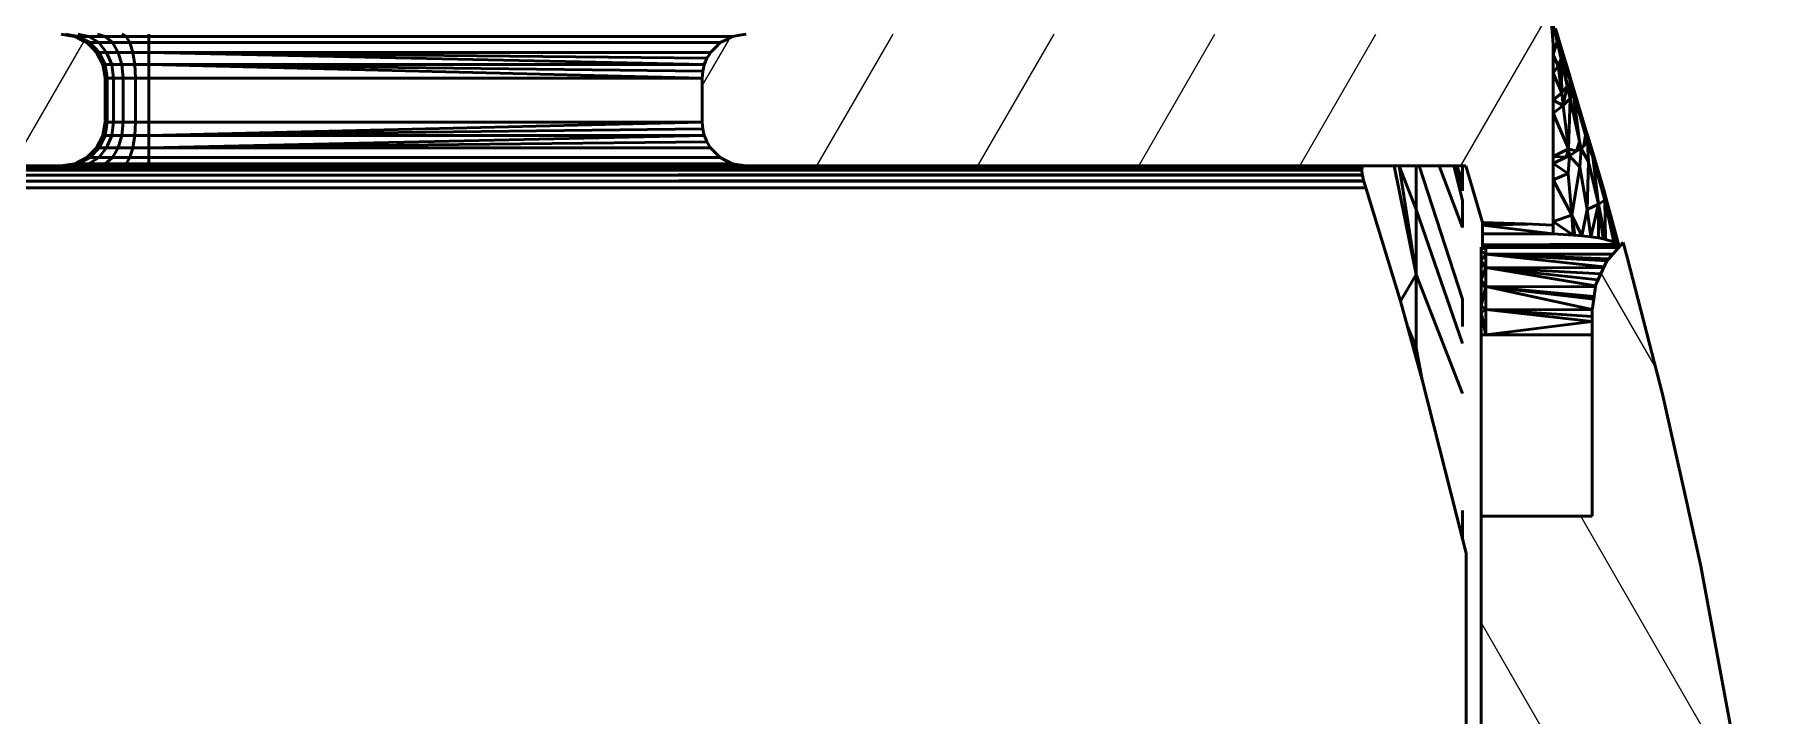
# Model space of a CAD drawing. Header units: millimetres. Extents: x -232 to 1390, y -69 to 653.
# Drawn here: x 443.23 to 482.58, y 157.39 to 172.9 of the extents above; entities that cross this region are included whole.
import ezdxf

# ---------------------------------------------------------------- set-up
doc = ezdxf.new("R2010")
doc.units = ezdxf.units.MM
doc.layers.add('Видимый контур (ГОСТ)', color=7, linetype='Continuous', lineweight=50)
doc.layers.add('Штриховка (ГОСТ)', color=7, linetype='Continuous', lineweight=18)

msp = doc.modelspace()

# ---------------------------------------------------------------- hatches: boundary and pattern name
at = {"layer": 'Штриховка (ГОСТ)'}
h = msp.add_hatch(dxfattribs=at)
h.set_pattern_fill('ANSI31', color=256, scale=25.4, angle=15, style=0)
h.set_pattern_definition([(60, (0, 0), (-2.74963, 1.587501), [])])
h.paths.add_polyline_path([(429.616, 53.09), (427.018, 53.602), (422.334, 54.715), (422.334, 54.715), (422.334, 51.61), (427.568, 50.426), (429.359, 50.088), (429.795, 50.075), (430.215, 50.187), (430.586, 50.415), (430.875, 50.74), (431.059, 51.134), (431.122, 51.565), (431.122, 52.847)])
h.paths.add_polyline_path([(474.517, 172.906), (473.392, 172.906), (459.434, 172.906), (459.284, 172.882), (459.125, 172.857), (458.978, 172.782), (458.846, 172.715), (458.739, 172.608), (458.625, 172.493), (458.582, 172.423), (458.543, 172.36), (458.511, 172.284), (458.482, 172.215), (458.463, 172.135), (458.446, 172.062), (458.439, 171.98), (458.434, 171.906), (458.434, 171.427), (458.434, 170.906), (458.44, 170.824), (458.446, 170.749), (458.465, 170.67), (458.482, 170.597), (458.514, 170.521), (458.543, 170.452), (458.585, 170.382), (458.625, 170.318), (458.73, 170.212), (458.846, 170.097), (458.99, 170.023), (459.125, 169.954), (459.271, 169.931), (459.434, 169.906), (474.345, 169.905), (475.822, 169.906), (475.822, 169.906), (476.206, 168.62), (477.181, 168.586), (477.813, 168.56), (477.813, 170.045), (477.813, 172.675), (477.743, 173.553), (477.533, 174.408), (477.387, 174.843), (475.673, 179.459), (473.587, 184.43), (471.242, 189.488), (468.701, 194.363), (465.99, 198.809), (464.566, 200.806), (463.09, 202.627), (461.554, 204.257), (459.948, 205.688), (458.259, 206.921), (456.475, 207.96), (454.58, 208.82), (452.564, 209.515), (450.425, 210.058), (448.166, 210.458), (445.798, 210.724), (443.334, 210.863), (440.792, 210.882), (438.191, 210.786), (432.887, 210.274), (427.568, 209.385), (422.334, 208.201), (422.334, 205.099), (422.334, 205.096), (427.018, 206.209), (429.616, 206.721), (432.22, 207.15), (434.82, 207.488), (437.397, 207.727), (439.93, 207.861), (442.398, 207.884), (444.776, 207.792), (447.041, 207.581), (449.174, 207.25), (451.16, 206.795), (452.993, 206.215), (454.68, 205.503), (456.245, 204.647), (457.724, 203.622), (459.152, 202.403), (460.547, 200.973), (461.918, 199.328), (463.268, 197.476), (464.595, 195.435), (465.897, 193.23), (467.169, 190.893), (468.406, 188.456), (470.746, 183.437), (472.83, 178.488), (474.526, 173.937), (474.861, 172.906)])
h.paths.add_polyline_path([(444.811, 172.053), (444.785, 172.215), (444.718, 172.348), (444.643, 172.493), (444.538, 172.599), (444.422, 172.715), (444.289, 172.782), (444.143, 172.857), (443.996, 172.88), (443.834, 172.906), (441.967, 172.906), (439.334, 172.906), (439.025, 172.857), (438.716, 172.808), (438.437, 172.666), (438.159, 172.524), (437.937, 172.302), (437.716, 172.081), (437.574, 171.802), (437.432, 171.524), (437.383, 171.215), (437.334, 170.906), (437.334, 129.906), (437.334, 88.906), (437.383, 88.597), (437.432, 88.288), (437.574, 88.009), (437.716, 87.73), (437.937, 87.509), (438.159, 87.288), (438.437, 87.145), (438.716, 87.003), (439.025, 86.954), (439.334, 86.906), (474.853, 86.906), (474.526, 85.875), (472.83, 81.324), (470.746, 76.374), (468.406, 71.355), (467.169, 68.919), (465.897, 66.581), (464.595, 64.376), (463.268, 62.335), (461.918, 60.483), (460.547, 58.838), (459.152, 57.408), (457.724, 56.189), (456.245, 55.164), (454.68, 54.308), (452.993, 53.596), (451.16, 53.016), (450.813, 52.932), (450.813, 52.932), (450.813, 52.657), (450.813, 51.803), (450.842, 51.622), (450.885, 51.343), (450.967, 51.18), (451.094, 50.928), (451.223, 50.798), (451.421, 50.597), (451.583, 50.512), (451.833, 50.382), (452.013, 50.351), (452.291, 50.303), (452.751, 50.368), (454.58, 50.991), (456.475, 51.851), (458.259, 52.891), (459.947, 54.123), (461.554, 55.554), (463.09, 57.184), (464.566, 59.005), (465.99, 61.002), (468.701, 65.448), (471.242, 70.323), (473.587, 75.381), (475.673, 80.352), (477.387, 84.968), (478.61, 88.774), (478.978, 89.968), (478.98, 89.975), (478.98, 89.975), (479.313, 91.191), (476.206, 91.191), (475.822, 89.906), (475.822, 89.906), (440.834, 89.906), (440.757, 89.918), (440.68, 89.93), (440.61, 89.966), (440.54, 90.001), (440.485, 90.056), (440.43, 90.112), (440.394, 90.181), (440.359, 90.251), (440.347, 90.328), (440.334, 90.406), (440.334, 129.906), (440.334, 169.406), (440.347, 169.483), (440.359, 169.56), (440.394, 169.63), (440.43, 169.699), (440.485, 169.755), (440.54, 169.81), (440.61, 169.846), (440.68, 169.881), (440.757, 169.893), (440.834, 169.906), (442.546, 169.906), (443.834, 169.906), (443.982, 169.929), (444.143, 169.954), (444.276, 170.022), (444.422, 170.097), (444.528, 170.202), (444.643, 170.318), (444.711, 170.451), (444.785, 170.597), (444.809, 170.744), (444.834, 170.906), (444.834, 171.383), (444.834, 171.906)])
h = msp.add_hatch(dxfattribs=at)
h.set_pattern_fill('ANSI31', color=256, scale=25.4, angle=75.0002, style=0)
h.set_pattern_definition([(120.0002, (0, 0), (-2.749626, -1.587508), [])])
h.paths.add_polyline_path([(476.17, 157.519), (476.17, 131.924), (476.17, 129.831), (476.17, 127.765), (476.17, 102.917), (476.17, 100.771), (476.17, 98.662), (476.17, 98.386), (476.17, 95.718), (476.17, 92.723), (476.17, 92.698), (476.17, 91.228), (476.23, 91.229), (476.279, 91.264), (477.36, 91.237), (479.279, 91.249), (479.765, 93.098), (480.302, 95.139), (480.717, 96.994), (481.18, 99.064), (481.523, 100.925), (481.912, 103.031), (482.292, 105.669), (482.579, 107.659), (482.579, 126.817), (482.579, 128.897), (482.579, 129.318), (482.579, 129.502), (482.579, 129.607), (482.579, 129.676), (482.579, 129.726), (482.579, 129.765), (482.579, 129.796), (482.579, 129.823), (482.579, 129.846), (482.579, 129.868), (482.579, 129.887), (482.579, 129.906), (482.579, 129.924), (482.579, 129.943), (482.579, 129.961), (482.579, 129.981), (482.579, 130.002), (482.579, 130.026), (482.579, 130.052), (482.579, 130.084), (482.579, 130.123), (482.579, 130.173), (482.579, 130.242), (482.579, 130.347), (482.579, 130.531), (482.579, 130.952), (482.579, 133.031), (482.579, 152.189), (482.199, 154.825), (481.912, 156.818), (481.618, 158.408), (481.18, 160.785), (480.817, 162.406), (480.302, 164.71), (479.507, 167.794), (479.411, 168.161), (479.065, 167.771), (479.028, 167.728), (478.799, 167.236), (478.784, 167.204), (478.706, 166.668), (478.701, 166.632), (478.701, 166.373), (478.701, 166.214), (478.701, 166.058), (478.701, 164.069), (478.701, 161.924), (477.388, 161.924), (476.17, 161.924)])

# ---------------------------------------------------------------- linework, layer by layer
at = {"layer": 'Видимый контур (ГОСТ)'}
for p, q in [((477.813, 172.675), (477.743, 173.553)), ((477.907, 172.748), (477.763, 173.3)), ((477.907, 172.748), (477.767, 173.246)), ((443.996, 172.88), (443.834, 172.906)), ((444.226, 172.857), (443.932, 172.906)), ((444.143, 172.857), (443.996, 172.88)), ((444.289, 172.782), (444.143, 172.857)), ((444.226, 172.857), (444.143, 172.857)), ((444.466, 172.857), (444.216, 172.906)), ((444.466, 172.857), (444.226, 172.857)), ((444.491, 172.715), (444.226, 172.857)), ((444.422, 172.715), (444.289, 172.782)), ((444.84, 172.857), (444.466, 172.857)), ((444.692, 172.715), (444.466, 172.857)), ((444.84, 172.857), (444.659, 172.906)), ((445.312, 172.857), (444.84, 172.857)), ((445.004, 172.715), (444.84, 172.857)), ((445.312, 172.857), (445.216, 172.906)), ((445.834, 172.857), (445.312, 172.857)), ((445.398, 172.715), (445.312, 172.857)), ((445.834, 172.857), (445.834, 172.906)), ((445.834, 172.715), (445.834, 172.857)), ((445.834, 172.857), (459.125, 172.857)), ((458.978, 172.782), (458.846, 172.715)), ((459.125, 172.857), (458.978, 172.782)), ((459.284, 172.882), (459.125, 172.857)), ((459.434, 172.906), (459.284, 172.882)), ((477.907, 172.748), (477.86, 172.593)), ((477.99, 172.624), (477.869, 173.039)), ((478.018, 172.488), (477.888, 172.894)), ((477.888, 172.894), (477.907, 172.748)), ((477.888, 172.894), (477.99, 172.624)), ((477.998, 172.34), (477.907, 172.748)), ((477.907, 172.748), (478.018, 172.488)), ((444.538, 172.599), (444.422, 172.715)), ((444.491, 172.715), (444.422, 172.715)), ((444.692, 172.715), (444.491, 172.715)), ((444.702, 172.493), (444.491, 172.715)), ((444.643, 172.493), (444.538, 172.599)), ((444.718, 172.348), (444.643, 172.493)), ((444.702, 172.493), (444.643, 172.493)), ((445.004, 172.715), (444.692, 172.715)), ((444.871, 172.493), (444.692, 172.715)), ((444.871, 172.493), (444.702, 172.493)), ((444.837, 172.215), (444.702, 172.493)), ((445.134, 172.493), (444.871, 172.493)), ((444.986, 172.215), (444.871, 172.493)), ((445.398, 172.715), (445.004, 172.715)), ((445.134, 172.493), (445.004, 172.715)), ((445.466, 172.493), (445.134, 172.493)), ((445.218, 172.215), (445.134, 172.493)), ((445.834, 172.715), (445.398, 172.715)), ((445.466, 172.493), (445.398, 172.715)), ((445.834, 172.493), (445.466, 172.493)), ((445.51, 172.215), (445.466, 172.493)), ((445.834, 172.493), (445.834, 172.715)), ((445.834, 172.715), (458.846, 172.715)), ((445.834, 172.215), (445.834, 172.493)), ((458.482, 172.215), (445.834, 172.493)), ((458.543, 172.36), (445.834, 172.493)), ((445.834, 172.493), (458.625, 172.493)), ((458.543, 172.36), (458.511, 172.284)), ((458.582, 172.423), (458.543, 172.36)), ((458.625, 172.493), (458.582, 172.423)), ((458.739, 172.608), (458.625, 172.493)), ((458.846, 172.715), (458.739, 172.608)), ((477.813, 170.045), (477.813, 172.675)), ((477.86, 172.593), (477.813, 172.437)), ((477.813, 172.437), (477.929, 172.183)), ((478.174, 172.005), (477.99, 172.624)), ((477.99, 172.624), (478.018, 172.488)), ((478.134, 171.729), (478.018, 172.488)), ((478.018, 172.488), (478.174, 172.005)), ((478.018, 172.488), (478.19, 171.876)), ((444.785, 172.215), (444.718, 172.348)), ((444.811, 172.053), (444.785, 172.215)), ((444.837, 172.215), (444.785, 172.215)), ((444.834, 171.906), (444.811, 172.053)), ((444.986, 172.215), (444.837, 172.215)), ((444.883, 171.906), (444.837, 172.215)), ((445.218, 172.215), (444.986, 172.215)), ((445.025, 171.906), (444.986, 172.215)), ((445.51, 172.215), (445.218, 172.215)), ((445.246, 171.906), (445.218, 172.215)), ((445.834, 172.215), (445.51, 172.215)), ((445.525, 171.906), (445.51, 172.215)), ((445.834, 171.906), (445.834, 172.215)), ((458.434, 171.906), (445.834, 172.215)), ((458.446, 172.062), (445.834, 172.215)), ((445.834, 172.215), (458.482, 172.215)), ((458.439, 171.98), (458.434, 171.906)), ((458.446, 172.062), (458.439, 171.98)), ((458.463, 172.135), (458.446, 172.062)), ((458.482, 172.215), (458.463, 172.135)), ((458.511, 172.284), (458.482, 172.215)), ((477.929, 172.183), (477.813, 172.023)), ((477.813, 172.023), (478.007, 171.57)), ((477.998, 172.34), (477.929, 172.183)), ((478.007, 171.57), (477.929, 172.183)), ((478.007, 171.57), (477.998, 172.34)), ((477.998, 172.34), (478.134, 171.729)), ((478.261, 171.713), (478.174, 172.005)), ((444.834, 171.383), (444.834, 171.906)), ((444.883, 171.906), (444.834, 171.906)), ((444.883, 170.906), (444.883, 171.906)), ((445.025, 171.906), (444.883, 171.906)), ((445.025, 170.906), (445.025, 171.906)), ((445.246, 171.906), (445.025, 171.906)), ((445.246, 170.906), (445.246, 171.906)), ((445.525, 171.906), (445.246, 171.906)), ((445.525, 170.906), (445.525, 171.906)), ((445.834, 171.906), (445.525, 171.906)), ((458.434, 171.906), (445.834, 171.906)), ((445.834, 171.906), (445.834, 170.906)), ((458.434, 171.906), (458.434, 171.427)), ((478.007, 171.57), (477.813, 171.405)), ((478.134, 171.729), (478.007, 171.57)), ((478.043, 171.28), (478.007, 171.57)), ((478.043, 171.28), (478.134, 171.729)), ((478.134, 171.729), (478.198, 171.441)), ((478.198, 171.441), (478.19, 171.876)), ((478.19, 171.876), (478.272, 171.587)), ((478.272, 171.587), (478.198, 171.441)), ((478.561, 170.721), (478.261, 171.713)), ((478.416, 170.466), (478.272, 171.587)), ((478.272, 171.587), (478.561, 170.721)), ((478.272, 171.587), (478.551, 170.609)), ((444.834, 170.906), (444.834, 171.383)), ((458.434, 171.427), (458.434, 170.906)), ((477.813, 171.405), (478.043, 171.28)), ((478.043, 171.28), (477.813, 171.112)), ((478.198, 171.441), (478.043, 171.28)), ((478.164, 170.299), (478.043, 171.28)), ((478.164, 170.299), (478.198, 171.441)), ((478.198, 171.441), (478.416, 170.466)), ((444.809, 170.744), (444.834, 170.906)), ((444.883, 170.906), (444.834, 170.906)), ((444.837, 170.597), (444.883, 170.906)), ((445.025, 170.906), (444.883, 170.906)), ((444.986, 170.597), (445.025, 170.906)), ((445.246, 170.906), (445.025, 170.906)), ((445.218, 170.597), (445.246, 170.906)), ((445.525, 170.906), (445.246, 170.906)), ((445.51, 170.597), (445.525, 170.906)), ((445.834, 170.906), (445.525, 170.906)), ((458.434, 170.906), (445.834, 170.597)), ((458.434, 170.906), (445.834, 170.906)), ((445.834, 170.906), (445.834, 170.597)), ((458.434, 170.906), (458.44, 170.824)), ((458.44, 170.824), (458.446, 170.749)), ((477.813, 171.112), (478.164, 170.299)), ((444.643, 170.318), (444.711, 170.451)), ((444.702, 170.318), (444.837, 170.597)), ((444.711, 170.451), (444.785, 170.597)), ((444.785, 170.597), (444.809, 170.744)), ((444.837, 170.597), (444.785, 170.597)), ((444.986, 170.597), (444.837, 170.597)), ((444.871, 170.318), (444.986, 170.597)), ((445.218, 170.597), (444.986, 170.597)), ((445.134, 170.318), (445.218, 170.597)), ((445.51, 170.597), (445.218, 170.597)), ((445.466, 170.318), (445.51, 170.597)), ((445.834, 170.597), (445.51, 170.597)), ((445.834, 170.597), (458.446, 170.749)), ((458.482, 170.597), (445.834, 170.318)), ((445.834, 170.597), (458.482, 170.597)), ((445.834, 170.597), (445.834, 170.318)), ((445.834, 170.318), (458.543, 170.452)), ((458.446, 170.749), (458.465, 170.67)), ((458.465, 170.67), (458.482, 170.597)), ((458.482, 170.597), (458.514, 170.521)), ((458.514, 170.521), (458.543, 170.452)), ((458.543, 170.452), (458.585, 170.382)), ((478.344, 170.24), (478.416, 170.466)), ((478.416, 170.466), (478.451, 170.306)), ((478.509, 170.364), (478.551, 170.609)), ((478.596, 170.45), (478.509, 170.364)), ((478.551, 170.609), (478.596, 170.45)), ((478.61, 170.558), (478.561, 170.721)), ((478.599, 170.471), (478.596, 170.45)), ((478.718, 170.105), (478.596, 170.45)), ((478.596, 170.45), (478.616, 170)), ((478.599, 170.471), (478.724, 170.183)), ((478.718, 170.105), (478.599, 170.471)), ((478.61, 170.558), (478.724, 170.183)), ((444.143, 169.954), (444.276, 170.022)), ((444.226, 169.954), (444.491, 170.097)), ((444.276, 170.022), (444.422, 170.097)), ((444.422, 170.097), (444.528, 170.202)), ((444.491, 170.097), (444.422, 170.097)), ((444.466, 169.954), (444.692, 170.097)), ((444.491, 170.097), (444.702, 170.318)), ((444.692, 170.097), (444.491, 170.097)), ((444.528, 170.202), (444.643, 170.318)), ((444.702, 170.318), (444.643, 170.318)), ((444.692, 170.097), (444.871, 170.318)), ((445.004, 170.097), (444.692, 170.097)), ((444.871, 170.318), (444.702, 170.318)), ((444.84, 169.954), (445.004, 170.097)), ((445.134, 170.318), (444.871, 170.318)), ((445.004, 170.097), (445.134, 170.318)), ((445.398, 170.097), (445.004, 170.097)), ((445.466, 170.318), (445.134, 170.318)), ((445.312, 169.954), (445.398, 170.097)), ((445.398, 170.097), (445.466, 170.318)), ((445.834, 170.097), (445.398, 170.097)), ((445.834, 170.318), (445.466, 170.318)), ((445.834, 170.318), (458.625, 170.318)), ((445.834, 170.318), (445.834, 170.097)), ((445.834, 170.097), (458.846, 170.097)), ((445.834, 170.097), (445.834, 169.954)), ((458.585, 170.382), (458.625, 170.318)), ((458.625, 170.318), (458.73, 170.212)), ((458.73, 170.212), (458.846, 170.097)), ((458.846, 170.097), (458.99, 170.023)), ((458.99, 170.023), (459.125, 169.954)), ((478.164, 170.299), (477.813, 170.121)), ((478.11, 170.103), (477.813, 170.121)), ((478.11, 170.103), (477.813, 169.959)), ((477.813, 168.56), (477.813, 170.045)), ((478.11, 170.103), (478.164, 170.299)), ((478.183, 170.139), (478.11, 170.103)), ((478.183, 170.139), (478.152, 169.737)), ((478.164, 170.299), (478.183, 170.139)), ((478.344, 170.24), (478.164, 170.299)), ((478.344, 170.24), (478.183, 170.139)), ((478.183, 170.139), (478.424, 169.876)), ((478.451, 170.306), (478.344, 170.24)), ((478.451, 170.306), (478.424, 169.876)), ((478.509, 170.364), (478.451, 170.306)), ((478.616, 170), (478.451, 170.306)), ((478.616, 170), (478.588, 168.916)), ((478.845, 169.033), (478.616, 170)), ((478.718, 170.105), (478.724, 170.183)), ((478.718, 170.105), (478.99, 169.124)), ((478.979, 169.312), (478.718, 170.105)), ((478.718, 170.105), (478.845, 169.033)), ((478.724, 170.183), (478.979, 169.312)), ((473.461, 169.881), (440.834, 169.906)), ((473.463, 169.887), (440.834, 169.906)), ((440.834, 169.881), (473.456, 169.823)), ((473.461, 169.88), (440.834, 169.881)), ((440.834, 169.881), (473.461, 169.881)), ((473.456, 169.823), (440.834, 169.81)), ((473.456, 169.806), (440.834, 169.81)), ((473.467, 169.713), (440.834, 169.699)), ((473.471, 169.694), (440.834, 169.699)), ((442.546, 169.906), (443.834, 169.906)), ((443.834, 169.906), (443.982, 169.929)), ((443.932, 169.906), (443.834, 169.906)), ((443.932, 169.906), (444.226, 169.954)), ((444.216, 169.906), (443.932, 169.906)), ((443.982, 169.929), (444.143, 169.954)), ((444.226, 169.954), (444.143, 169.954)), ((444.216, 169.906), (444.466, 169.954)), ((444.659, 169.906), (444.216, 169.906)), ((444.466, 169.954), (444.226, 169.954)), ((444.84, 169.954), (444.466, 169.954)), ((444.659, 169.906), (444.84, 169.954)), ((445.216, 169.906), (444.659, 169.906)), ((445.312, 169.954), (444.84, 169.954)), ((445.216, 169.906), (445.312, 169.954)), ((445.834, 169.906), (445.216, 169.906)), ((445.834, 169.954), (445.312, 169.954)), ((445.834, 169.954), (459.125, 169.954)), ((445.834, 169.954), (445.834, 169.906)), ((459.434, 169.906), (445.834, 169.906)), ((459.125, 169.954), (459.271, 169.931)), ((459.271, 169.931), (459.434, 169.906)), ((459.434, 169.906), (474.345, 169.905)), ((475.751, 169.905), (459.434, 169.906)), ((473.461, 169.88), (473.456, 169.823)), ((473.456, 169.823), (473.456, 169.81)), ((473.456, 169.81), (473.456, 169.806)), ((473.456, 169.806), (473.467, 169.713)), ((473.463, 169.887), (473.461, 169.881)), ((473.461, 169.881), (473.461, 169.88)), ((473.484, 169.905), (473.463, 169.887)), ((473.467, 169.713), (473.47, 169.699)), ((473.47, 169.699), (473.471, 169.694)), ((473.471, 169.694), (473.497, 169.572)), ((474.191, 169.905), (474.697, 167.434)), ((474.697, 168.914), (474.306, 169.905)), ((474.306, 169.905), (474.697, 167.434)), ((474.345, 169.905), (475.822, 169.906)), ((475.789, 169.905), (474.345, 169.905)), ((474.694, 169.905), (474.697, 168.914)), ((474.764, 169.905), (475.751, 166.869)), ((475.219, 169.905), (475.752, 168.507)), ((475.549, 169.905), (475.751, 169.115)), ((475.751, 169.338), (475.614, 169.905)), ((475.614, 169.905), (475.751, 169.581)), ((475.756, 169.905), (475.751, 169.905)), ((475.751, 169.905), (475.751, 169.676)), ((475.751, 169.676), (475.751, 169.581)), ((475.789, 169.905), (475.756, 169.905)), ((475.822, 169.906), (475.789, 169.905)), ((475.822, 169.906), (475.822, 169.906)), ((475.822, 169.906), (476.206, 168.62)), ((477.813, 169.959), (478.152, 169.737)), ((478.152, 169.737), (477.813, 169.591)), ((478.237, 168.782), (478.152, 169.737)), ((478.424, 169.876), (478.237, 168.782)), ((478.588, 168.916), (478.424, 169.876)), ((473.497, 169.572), (440.834, 169.56)), ((473.502, 169.554), (440.834, 169.56)), ((473.545, 169.406), (440.834, 169.406)), ((473.497, 169.572), (473.5, 169.56)), ((473.5, 169.56), (473.502, 169.554)), ((473.545, 169.406), (473.5, 169.56)), ((473.5, 169.56), (474.334, 166.824)), ((473.502, 169.554), (473.545, 169.406)), ((473.545, 169.406), (474.334, 166.824)), ((475.751, 169.581), (475.751, 169.517)), ((475.751, 169.517), (475.751, 169.338)), ((477.813, 169.591), (478.237, 168.782)), ((478.979, 169.312), (479.016, 169.185)), ((474.697, 167.434), (474.697, 168.914)), ((475.752, 165.861), (474.697, 168.914)), ((475.751, 169.115), (475.751, 168.912)), ((475.751, 168.912), (475.751, 168.91)), ((475.751, 168.91), (475.752, 168.507)), ((478.466, 168.315), (478.588, 168.916)), ((478.588, 168.916), (478.845, 169.033)), ((478.588, 168.916), (478.673, 168.288)), ((478.673, 168.288), (478.845, 169.033)), ((478.845, 169.033), (478.99, 169.124)), ((478.848, 168.265), (478.845, 169.033)), ((478.955, 168.245), (478.845, 169.033)), ((478.845, 169.033), (479.007, 168.23)), ((478.99, 169.124), (479.016, 169.185)), ((479.007, 168.23), (478.99, 169.124)), ((479.192, 168.176), (478.99, 169.124)), ((478.99, 169.124), (479.234, 168.155)), ((479.016, 169.185), (479.285, 168.175)), ((479.016, 169.185), (479.248, 168.148)), ((479.234, 168.155), (479.016, 169.185)), ((476.206, 168.62), (477.181, 168.586)), ((476.206, 168.62), (476.207, 168.584)), ((476.207, 168.584), (476.207, 168.564)), ((477.24, 168.583), (476.207, 168.554)), ((476.207, 168.564), (476.207, 168.554)), ((476.207, 168.554), (477.813, 168.357)), ((476.207, 168.554), (476.207, 168.418)), ((477.181, 168.586), (477.813, 168.56)), ((478.237, 168.782), (477.813, 168.639)), ((477.813, 168.639), (478.271, 168.331)), ((477.813, 168.56), (477.813, 168.357)), ((478.271, 168.331), (478.237, 168.782)), ((478.237, 168.782), (478.306, 168.329)), ((478.466, 168.315), (478.237, 168.782)), ((476.17, 168.057), (476.279, 168.046)), ((476.17, 168.057), (476.17, 168.03)), ((476.279, 168.046), (476.17, 168.01)), ((476.17, 168.03), (476.17, 168.01)), ((476.207, 168.418), (476.207, 168.359)), ((476.207, 168.359), (477.813, 168.357)), ((476.207, 168.359), (476.207, 168.183)), ((476.207, 168.183), (476.207, 168.112)), ((476.207, 168.112), (479.267, 168.123)), ((476.207, 168.112), (476.207, 168.053)), ((476.279, 168.046), (479.302, 168.046)), ((476.279, 168.046), (476.279, 167.897)), ((479.267, 168.123), (476.561, 168.046)), ((479.313, 168.064), (477.313, 168.046)), ((477.813, 168.357), (478.271, 168.331)), ((478.271, 168.331), (478.306, 168.329)), ((478.306, 168.329), (478.466, 168.315)), ((478.466, 168.315), (478.673, 168.288)), ((478.673, 168.288), (478.848, 168.265)), ((478.848, 168.265), (478.955, 168.245)), ((478.955, 168.245), (479.007, 168.23)), ((479.007, 168.23), (479.192, 168.176)), ((479.411, 168.161), (479.065, 167.771)), ((479.192, 168.176), (479.234, 168.155)), ((479.234, 168.155), (479.248, 168.148)), ((479.248, 168.148), (479.254, 168.139)), ((479.254, 168.139), (479.267, 168.123)), ((479.267, 168.123), (479.313, 168.064)), ((479.285, 168.175), (479.313, 168.064)), ((479.302, 168.046), (479.304, 168.04)), ((479.313, 168.064), (479.313, 168.051)), ((479.507, 167.794), (479.411, 168.161)), ((476.17, 168.01), (476.17, 167.967)), ((476.17, 167.967), (476.279, 167.897)), ((476.17, 167.967), (476.17, 167.883)), ((476.17, 167.754), (476.279, 167.897)), ((476.17, 167.883), (476.17, 167.754)), ((476.279, 167.593), (476.17, 167.754)), ((476.17, 167.754), (476.17, 167.662)), ((476.17, 167.662), (476.279, 167.593)), ((476.17, 167.662), (476.17, 167.585)), ((476.279, 167.897), (479.177, 167.897)), ((476.279, 167.897), (479.044, 167.746)), ((479.08, 167.787), (476.279, 167.897)), ((476.279, 167.897), (476.279, 167.593)), ((478.972, 167.608), (476.279, 167.897)), ((479.028, 167.728), (478.799, 167.236)), ((479.065, 167.771), (479.028, 167.728)), ((480.302, 164.71), (479.507, 167.794)), ((474.697, 167.434), (474.334, 166.824)), ((474.697, 167.434), (474.697, 165.763)), ((474.697, 167.434), (475.752, 164.725)), ((476.17, 167.308), (476.279, 167.593)), ((476.17, 167.585), (476.17, 167.308)), ((476.279, 167.159), (476.17, 167.308)), ((476.17, 167.308), (476.17, 167.176)), ((476.279, 167.593), (478.961, 167.584)), ((476.279, 167.593), (478.833, 167.31)), ((478.899, 167.451), (476.279, 167.593)), ((476.279, 167.593), (476.279, 167.159)), ((478.78, 167.172), (476.279, 167.593)), ((475.751, 166.869), (475.751, 166.251)), ((476.17, 167.176), (476.279, 167.159)), ((476.17, 167.176), (476.17, 167.158)), ((476.17, 166.721), (476.279, 167.159)), ((476.17, 167.158), (476.17, 166.721)), ((476.279, 167.159), (476.278, 166.633)), ((476.279, 167.159), (478.777, 167.154)), ((476.279, 167.159), (478.736, 166.873)), ((478.744, 166.931), (476.279, 167.159)), ((478.701, 166.636), (476.279, 167.159)), ((478.784, 167.204), (478.706, 166.668)), ((478.799, 167.236), (478.784, 167.204)), ((474.334, 166.824), (474.494, 166.248)), ((476.17, 166.721), (476.278, 166.633)), ((476.17, 166.721), (476.17, 166.633)), ((476.278, 166.633), (476.17, 166.564)), ((476.17, 166.633), (476.17, 166.564)), ((476.17, 166.564), (476.278, 166.058)), ((476.17, 166.564), (476.17, 166.059)), ((476.278, 166.633), (478.701, 166.63)), ((478.701, 166.359), (476.278, 166.633)), ((476.278, 166.633), (476.278, 166.058)), ((478.701, 166.478), (476.278, 166.633)), ((478.706, 166.668), (478.701, 166.632)), ((478.701, 166.632), (478.701, 166.373)), ((474.697, 165.763), (474.494, 166.248)), ((474.494, 166.248), (474.693, 165.529)), ((476.17, 166.059), (476.278, 166.058)), ((476.17, 166.059), (476.17, 161.924)), ((478.701, 166.359), (476.278, 166.058)), ((476.278, 166.058), (478.701, 166.058)), ((478.701, 166.373), (478.701, 166.214)), ((478.701, 166.214), (478.701, 166.058)), ((478.701, 166.058), (478.701, 164.069)), ((474.83, 165.035), (474.697, 165.763)), ((474.693, 165.529), (474.83, 165.035)), ((474.83, 165.035), (475.751, 161.414)), ((480.817, 162.406), (480.302, 164.71)), ((478.701, 164.069), (478.701, 161.924)), ((481.18, 160.785), (480.817, 162.406)), ((475.752, 162.058), (475.751, 161.414)), ((477.388, 161.924), (476.17, 161.924)), ((476.17, 161.924), (476.17, 157.519)), ((478.701, 161.924), (477.388, 161.924)), ((475.751, 161.414), (475.834, 161.081)), ((475.834, 161.081), (475.834, 131.924)), ((481.618, 158.408), (481.18, 160.785)), ((481.912, 156.818), (481.618, 158.408)), ((476.17, 157.519), (476.17, 131.924))]:
    msp.add_line(p, q, dxfattribs=at)

doc.saveas('drawing.dxf')
